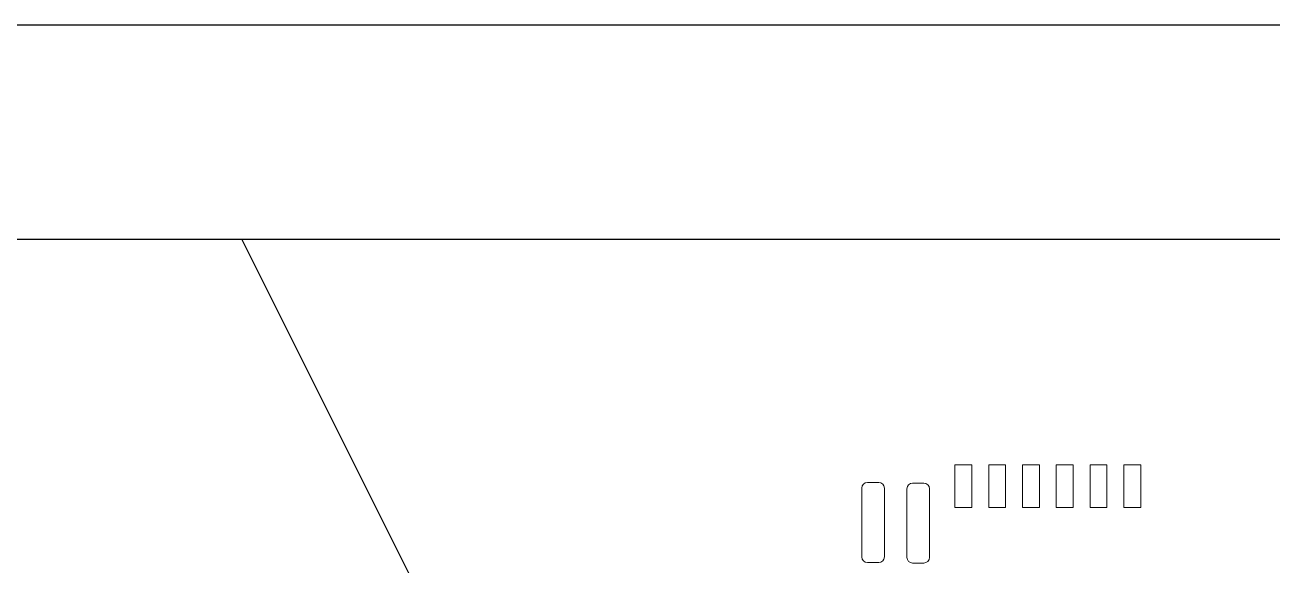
# Model space of a CAD drawing. Header units: inches. Extents: x 70 to 970, y -386 to 214.
# Drawn here: x 411.1 to 521.9, y 165.7 to 213.7 of the extents above; entities that cross this region are included whole.
import ezdxf

# ---------------------------------------------------------------- set-up
doc = ezdxf.new("R2010")
doc.units = ezdxf.units.IN
doc.header["$MEASUREMENT"] = 0

msp = doc.modelspace()

# ---------------------------------------------------------------- linework, layer by layer
at = {"color": 6}
msp.add_line((910.39, 194.62), (80.39, 194.62), dxfattribs=at)
at = {"color": 5}
msp.add_line((430.39, 194.62), (476.6, 102.34), dxfattribs=at)
at = {"color": 1, "lineweight": 0}
for p, q in [((495.19, 174.62), (493.69, 174.62)), ((493.69, 174.62), (493.69, 170.83)), ((495.19, 170.83), (495.19, 174.62)), ((498.2, 174.62), (496.7, 174.62)), ((496.7, 174.62), (496.7, 170.83)), ((498.2, 170.83), (498.2, 174.62)), ((501.2, 174.62), (499.7, 174.62)), ((499.7, 174.62), (499.7, 170.83)), ((501.2, 170.83), (501.2, 174.62)), ((504.2, 174.62), (502.7, 174.62)), ((502.7, 174.62), (502.7, 170.83)), ((504.2, 170.83), (504.2, 174.62)), ((507.2, 174.62), (505.7, 174.62)), ((505.7, 174.62), (505.7, 170.83)), ((507.2, 170.83), (507.2, 174.62)), ((510.2, 174.62), (508.7, 174.62)), ((508.7, 174.62), (508.7, 170.83)), ((510.2, 170.83), (510.2, 174.62)), ((493.69, 170.83), (495.19, 170.83)), ((496.7, 170.83), (498.2, 170.83)), ((499.7, 170.83), (501.2, 170.83)), ((502.7, 170.83), (504.2, 170.83)), ((505.7, 170.83), (507.2, 170.83)), ((508.7, 170.83), (510.2, 170.83))]:
    msp.add_line(p, q, dxfattribs=at)
msp.add_lwpolyline([(70.39, 213.68), (970.39, 213.68), (970.39, -386.32), (70.39, -386.32)], close=True)
for points in [[(485.44, 172.55), (485.44, 172.82), (485.66, 173.05), (485.94, 173.05)], [(485.94, 173.05), (485.94, 173.05), (486.94, 173.05), (486.94, 173.05)], [(486.94, 173.05), (487.21, 173.05), (487.44, 172.82), (487.44, 172.55)], [(489.44, 172.5), (489.44, 172.77), (489.66, 173), (489.94, 173)], [(489.94, 173), (489.94, 173), (490.94, 173), (490.94, 173)], [(490.94, 173), (491.21, 173), (491.44, 172.77), (491.44, 172.5)], [(485.44, 166.45), (485.44, 166.45), (485.44, 172.55), (485.44, 172.55)], [(487.44, 172.55), (487.44, 172.55), (487.44, 166.45), (487.44, 166.45)], [(489.44, 166.4), (489.44, 166.4), (489.44, 172.5), (489.44, 172.5)], [(491.44, 172.5), (491.44, 172.5), (491.44, 166.4), (491.44, 166.4)], [(485.94, 165.95), (485.66, 165.95), (485.44, 166.17), (485.44, 166.45)], [(487.44, 166.45), (487.44, 166.17), (487.21, 165.95), (486.94, 165.95)], [(489.94, 165.9), (489.66, 165.9), (489.44, 166.12), (489.44, 166.4)], [(491.44, 166.4), (491.44, 166.12), (491.21, 165.9), (490.94, 165.9)], [(486.94, 165.95), (486.94, 165.95), (485.94, 165.95), (485.94, 165.95)], [(490.94, 165.9), (490.94, 165.9), (489.94, 165.9), (489.94, 165.9)]]:
    msp.add_open_spline(points, degree=3, dxfattribs=at)

doc.saveas('drawing.dxf')
